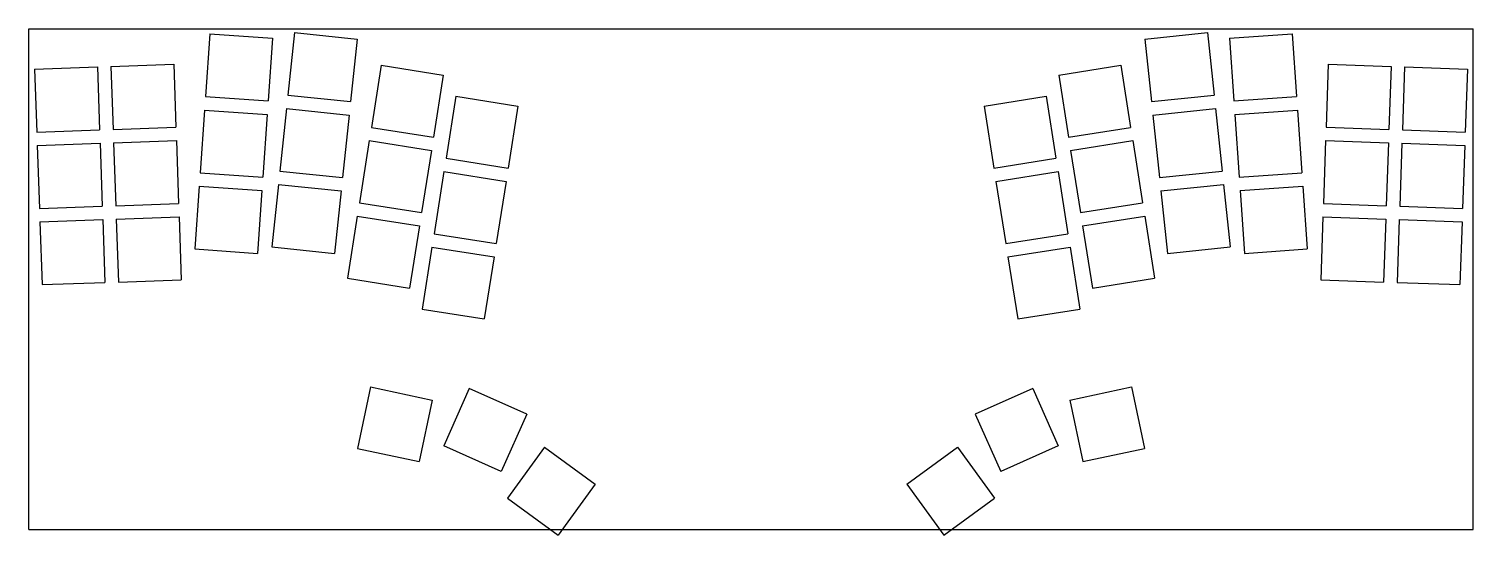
# Model space of a CAD drawing. Header units: millimetres. Extents: x 8 to 329, y -109 to 4.
import ezdxf

# ---------------------------------------------------------------- set-up
doc = ezdxf.new("R2010")
doc.units = ezdxf.units.MM

msp = doc.modelspace()

# ---------------------------------------------------------------- linework, layer by layer
for p, q in [((7.6, 3.52), (329, 3.52)), ((7.6, -107.9), (7.6, 3.52)), ((329, -107.9), (329, 3.52)), ((47.86, 2.41), (46.89, -11.55)), ((47.86, 2.41), (61.83, 1.44)), ((61.83, 1.44), (60.85, -12.53)), ((66.72, 2.71), (65.25, -11.21)), ((66.72, 2.71), (80.64, 1.25)), ((80.64, 1.25), (79.17, -12.67)), ((255.96, 1.25), (269.88, 2.71)), ((255.96, 1.25), (257.43, -12.67)), ((269.88, 2.71), (271.35, -11.21)), ((274.77, 1.44), (288.74, 2.41)), ((274.77, 1.44), (275.75, -12.53)), ((288.74, 2.41), (289.71, -11.55)), ((8.86, -5.45), (22.85, -4.96)), ((8.86, -5.45), (9.34, -19.44)), ((22.85, -4.96), (23.34, -18.95)), ((25.85, -4.86), (39.84, -4.37)), ((25.85, -4.86), (26.33, -18.85)), ((39.84, -4.37), (40.33, -18.36)), ((86, -4.57), (83.81, -18.4)), ((86, -4.57), (99.83, -6.76)), ((236.77, -6.76), (250.6, -4.57)), ((250.6, -4.57), (252.79, -18.4)), ((296.76, -4.37), (296.27, -18.36)), ((296.76, -4.37), (310.75, -4.86)), ((310.75, -4.86), (310.27, -18.85)), ((313.75, -4.96), (313.26, -18.95)), ((313.75, -4.96), (327.74, -5.45)), ((327.74, -5.45), (327.26, -19.44)), ((99.83, -6.76), (97.64, -20.59)), ((236.77, -6.76), (238.96, -20.59)), ((46.89, -11.55), (60.85, -12.53)), ((65.25, -11.21), (79.17, -12.67)), ((102.62, -11.46), (100.43, -25.29)), ((102.62, -11.46), (116.44, -13.65)), ((220.16, -13.65), (233.98, -11.46)), ((233.98, -11.46), (236.17, -25.29)), ((257.43, -12.67), (271.35, -11.21)), ((275.75, -12.53), (289.71, -11.55)), ((46.68, -14.55), (45.7, -28.51)), ((46.68, -14.55), (60.64, -15.52)), ((60.64, -15.52), (59.67, -29.49)), ((64.94, -14.19), (63.47, -28.12)), ((64.94, -14.19), (78.86, -15.66)), ((78.86, -15.66), (77.4, -29.58)), ((116.44, -13.65), (114.25, -27.48)), ((220.16, -13.65), (222.35, -27.48)), ((257.74, -15.66), (271.66, -14.19)), ((257.74, -15.66), (259.2, -29.58)), ((271.66, -14.19), (273.13, -28.12)), ((275.96, -15.52), (289.92, -14.55)), ((275.96, -15.52), (276.93, -29.49)), ((289.92, -14.55), (290.9, -28.51)), ((9.34, -19.44), (23.34, -18.95)), ((26.33, -18.85), (40.33, -18.36)), ((83.81, -18.4), (97.64, -20.59)), ((238.96, -20.59), (252.79, -18.4)), ((296.27, -18.36), (310.27, -18.85)), ((313.26, -18.95), (327.26, -19.44)), ((9.45, -22.44), (23.44, -21.95)), ((9.45, -22.44), (9.94, -36.43)), ((23.44, -21.95), (23.93, -35.94)), ((26.44, -21.85), (40.43, -21.36)), ((26.44, -21.85), (26.93, -35.84)), ((40.43, -21.36), (40.92, -35.35)), ((83.34, -21.36), (81.15, -35.19)), ((83.34, -21.36), (97.17, -23.55)), ((239.43, -23.55), (253.26, -21.36)), ((253.26, -21.36), (255.45, -35.19)), ((296.17, -21.36), (295.68, -35.35)), ((296.17, -21.36), (310.16, -21.85)), ((310.16, -21.85), (309.67, -35.84)), ((313.16, -21.95), (312.67, -35.94)), ((313.16, -21.95), (327.15, -22.44)), ((327.15, -22.44), (326.66, -36.43)), ((97.17, -23.55), (94.98, -37.38)), ((100.43, -25.29), (114.25, -27.48)), ((222.35, -27.48), (236.17, -25.29)), ((239.43, -23.55), (241.62, -37.38)), ((45.7, -28.51), (59.67, -29.49)), ((63.47, -28.12), (77.4, -29.58)), ((99.96, -28.25), (97.77, -42.08)), ((99.96, -28.25), (113.79, -30.44)), ((222.81, -30.44), (236.64, -28.25)), ((236.64, -28.25), (238.83, -42.08)), ((259.2, -29.58), (273.13, -28.12)), ((276.93, -29.49), (290.9, -28.51)), ((45.49, -31.5), (44.51, -45.47)), ((45.49, -31.5), (59.46, -32.48)), ((63.16, -31.1), (61.7, -45.02)), ((63.16, -31.1), (77.08, -32.56)), ((113.79, -30.44), (111.6, -44.27)), ((222.81, -30.44), (225, -44.27)), ((259.52, -32.56), (273.44, -31.1)), ((273.44, -31.1), (274.9, -45.02)), ((277.14, -32.48), (291.11, -31.5)), ((291.11, -31.5), (292.09, -45.47)), ((26.93, -35.84), (40.92, -35.35)), ((59.46, -32.48), (58.48, -46.45)), ((77.08, -32.56), (75.62, -46.49)), ((81.15, -35.19), (94.98, -37.38)), ((241.62, -37.38), (255.45, -35.19)), ((259.52, -32.56), (260.98, -46.49)), ((277.14, -32.48), (278.12, -46.45)), ((295.68, -35.35), (309.67, -35.84)), ((9.94, -36.43), (23.93, -35.94)), ((27.03, -38.84), (41.02, -38.35)), ((41.02, -38.35), (41.51, -52.34)), ((80.68, -38.15), (78.49, -51.98)), ((80.68, -38.15), (94.51, -40.34)), ((242.09, -40.34), (255.92, -38.15)), ((255.92, -38.15), (258.11, -51.98)), ((295.58, -38.35), (295.09, -52.34)), ((295.58, -38.35), (309.57, -38.84)), ((312.67, -35.94), (326.66, -36.43)), ((10.04, -39.43), (24.03, -38.94)), ((10.04, -39.43), (10.53, -53.42)), ((24.03, -38.94), (24.52, -52.93)), ((27.03, -38.84), (27.52, -52.83)), ((94.51, -40.34), (92.32, -54.17)), ((242.09, -40.34), (244.28, -54.17)), ((309.57, -38.84), (309.08, -52.83)), ((312.57, -38.94), (312.08, -52.93)), ((312.57, -38.94), (326.56, -39.43)), ((326.56, -39.43), (326.07, -53.42)), ((97.77, -42.08), (111.6, -44.27)), ((225, -44.27), (238.83, -42.08)), ((44.51, -45.47), (58.48, -46.45)), ((61.7, -45.02), (75.62, -46.49)), ((97.3, -45.04), (95.11, -58.87)), ((97.3, -45.04), (111.13, -47.23)), ((111.13, -47.23), (108.94, -61.06)), ((225.47, -47.23), (239.3, -45.04)), ((225.47, -47.23), (227.66, -61.06)), ((239.3, -45.04), (241.49, -58.87)), ((260.98, -46.49), (274.9, -45.02)), ((278.12, -46.45), (292.09, -45.47)), ((10.53, -53.42), (24.52, -52.93)), ((27.52, -52.83), (41.51, -52.34)), ((78.49, -51.98), (92.32, -54.17)), ((244.28, -54.17), (258.11, -51.98)), ((295.09, -52.34), (309.08, -52.83)), ((312.08, -52.93), (326.07, -53.42)), ((95.11, -58.87), (108.94, -61.06)), ((227.66, -61.06), (241.49, -58.87)), ((83.64, -76.2), (80.73, -89.9)), ((83.64, -76.2), (97.33, -79.11)), ((105.61, -76.53), (99.92, -89.32)), ((118.4, -82.23), (105.61, -76.53)), ((230.99, -76.53), (218.2, -82.23)), ((230.99, -76.53), (236.68, -89.32)), ((239.27, -79.11), (252.96, -76.2)), ((252.96, -76.2), (255.87, -89.9)), ((97.33, -79.11), (94.42, -92.81)), ((239.27, -79.11), (242.18, -92.81)), ((118.4, -82.23), (112.71, -95.01)), ((218.2, -82.23), (223.89, -95.01)), ((80.73, -89.9), (94.42, -92.81)), ((112.71, -95.01), (99.92, -89.32)), ((122.31, -89.62), (114.08, -100.95)), ((122.31, -89.62), (133.64, -97.85)), ((202.96, -97.85), (214.29, -89.62)), ((214.29, -89.62), (222.52, -100.95)), ((236.68, -89.32), (223.89, -95.01)), ((242.18, -92.81), (255.87, -89.9)), ((133.64, -97.85), (125.41, -109.18)), ((202.96, -97.85), (211.19, -109.18)), ((114.08, -100.95), (125.41, -109.18)), ((211.19, -109.18), (222.52, -100.95)), ((7.6, -107.9), (329, -107.9))]:
    msp.add_line(p, q)

doc.saveas('drawing.dxf')
